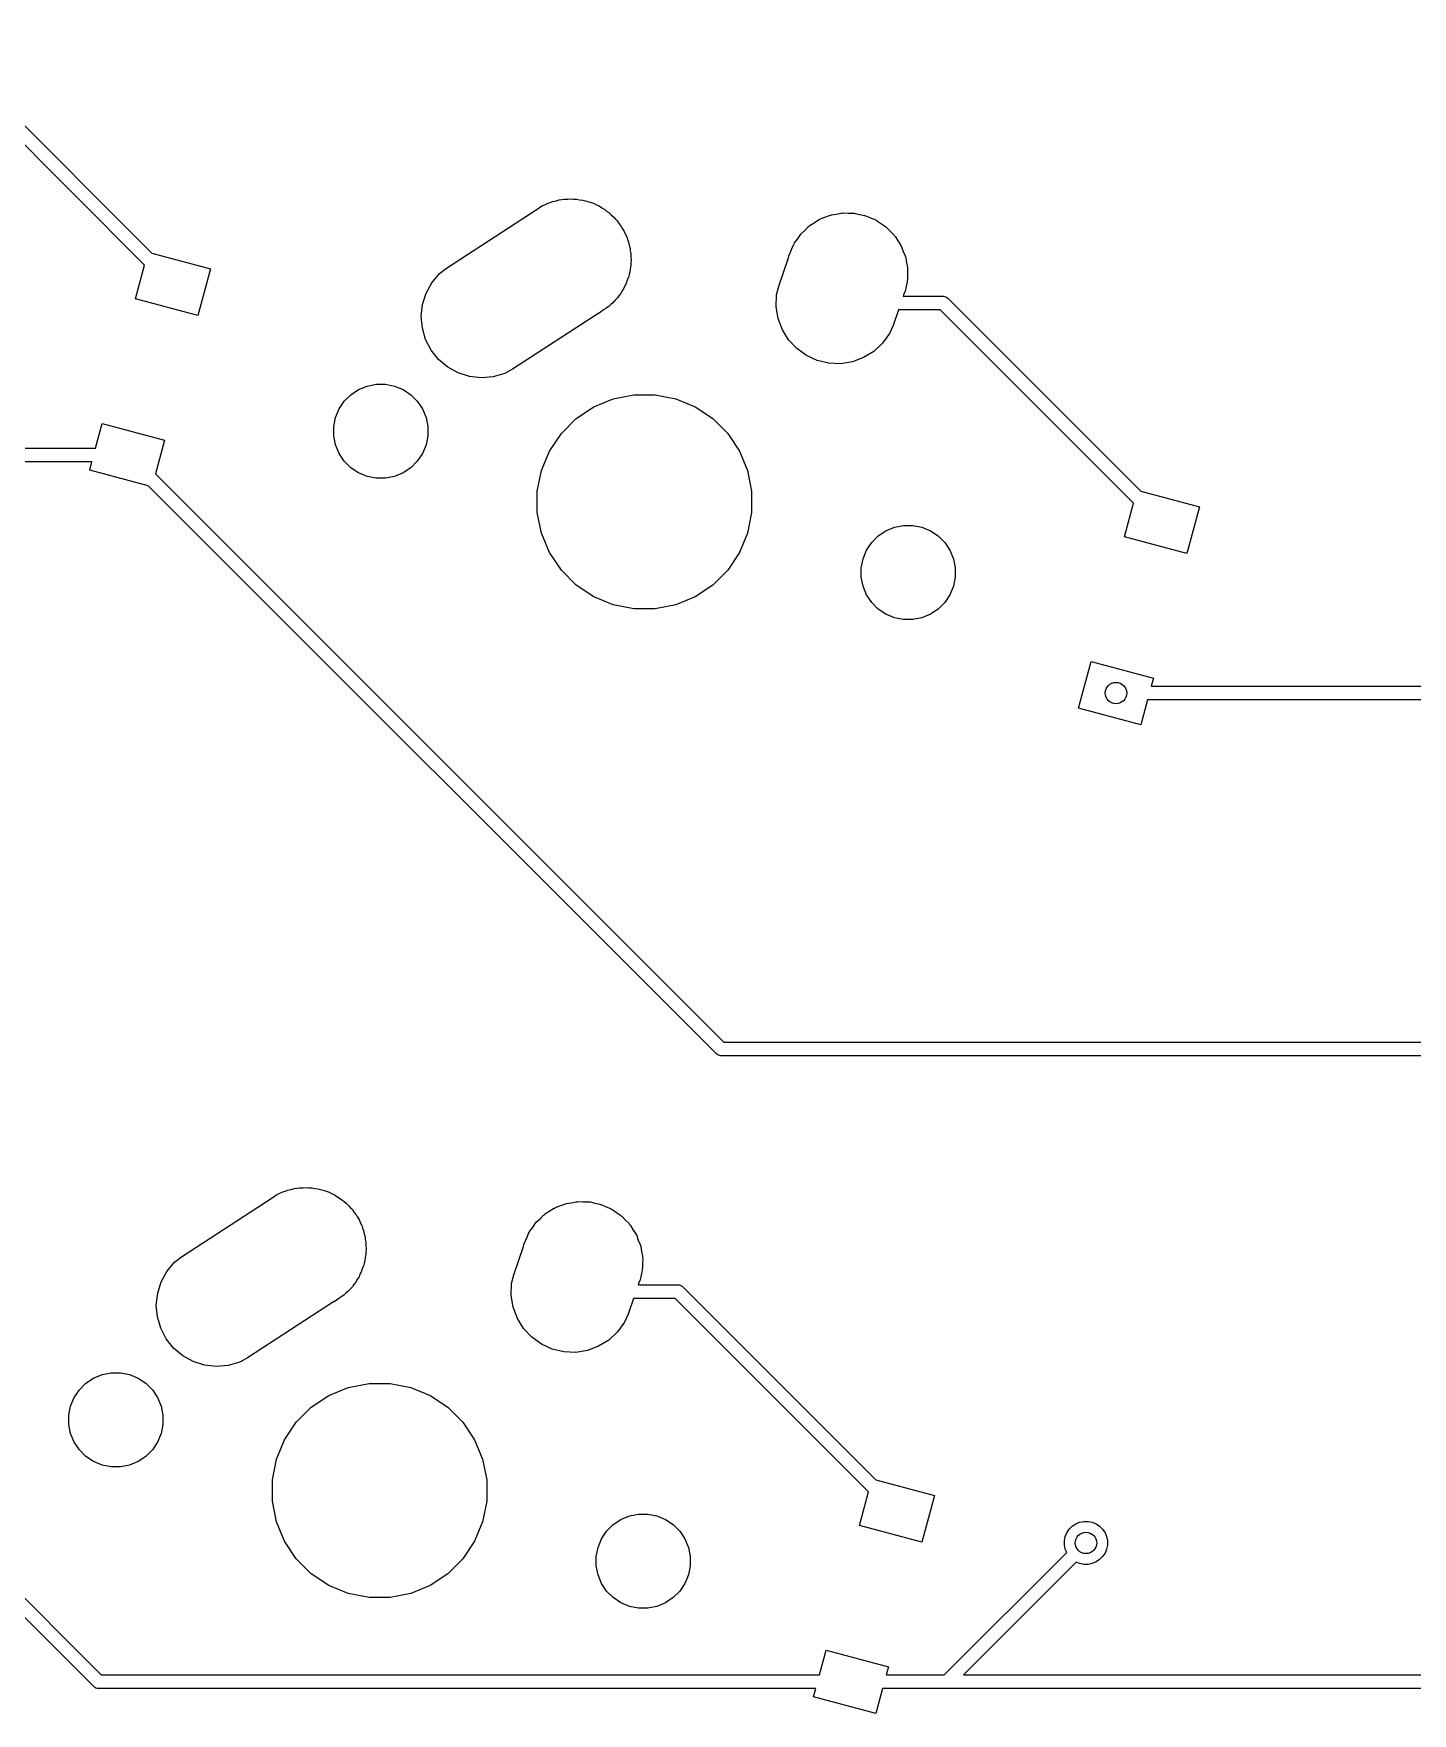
# Model space of a CAD drawing. Extents: x -26.1 to -7.5, y -7.6 to -2.3.
# Drawn here: x -15.723 to -14.713, y -7.459 to -6.228 of the extents above; entities that cross this region are included whole.
import ezdxf

# ---------------------------------------------------------------- set-up
doc = ezdxf.new("R2010")
doc.units = 0
doc.header["$MEASUREMENT"] = 0
doc.layers.add('BLACK', color=7, linetype='CONTINUOUS')

msp = doc.modelspace()

# ---------------------------------------------------------------- linework, layer by layer
at = {"layer": 'BLACK', "linetype": 'CONTINUOUS'}
for p, q in [((-15.797, -6.22801), (-15.6362, -6.38887)), ((-15.6416, -6.39763), (-15.8028, -6.23637)), ((-15.3444, -6.3517), (-15.3426, -6.35096)), ((-15.3426, -6.35096), (-15.3402, -6.35049)), ((-15.3402, -6.35049), (-15.3379, -6.34981)), ((-15.3379, -6.34981), (-15.3359, -6.34964)), ((-15.3359, -6.34964), (-15.334, -6.34926)), ((-15.334, -6.34926), (-15.3316, -6.34926)), ((-15.3316, -6.34926), (-15.3292, -6.34905)), ((-15.3292, -6.34905), (-15.3273, -6.34926)), ((-15.3273, -6.34926), (-15.3253, -6.34926)), ((-15.3253, -6.34926), (-15.3229, -6.34974)), ((-15.3229, -6.34974), (-15.3205, -6.35)), ((-15.3205, -6.35), (-15.3187, -6.35059)), ((-15.3187, -6.35059), (-15.3168, -6.35096)), ((-15.3168, -6.35096), (-15.3145, -6.3519)), ((-15.4204, -6.39981), (-15.3541, -6.35659)), ((-15.3541, -6.35659), (-15.3507, -6.3543)), ((-15.3507, -6.3543), (-15.3484, -6.35337)), ((-15.3484, -6.35337), (-15.3462, -6.35224)), ((-15.3462, -6.35224), (-15.3444, -6.3517)), ((-15.3145, -6.3519), (-15.3122, -6.35263)), ((-15.3122, -6.35263), (-15.3105, -6.35356)), ((-15.3105, -6.35356), (-15.3087, -6.3543)), ((-15.3087, -6.3543), (-15.3067, -6.35566)), ((-15.3067, -6.35566), (-15.3045, -6.35683)), ((-15.3045, -6.35683), (-15.3031, -6.35808)), ((-15.3031, -6.35808), (-15.3015, -6.35915)), ((-15.3015, -6.35915), (-15.2997, -6.36087)), ((-15.2997, -6.36087), (-15.2979, -6.36244)), ((-15.2979, -6.36244), (-15.2966, -6.36395)), ((-15.1466, -6.36386), (-15.1432, -6.36261)), ((-15.1432, -6.36261), (-15.1399, -6.36125)), ((-15.1399, -6.36125), (-15.1391, -6.36109)), ((-15.1391, -6.36109), (-15.1384, -6.36081)), ((-15.1384, -6.36081), (-15.1349, -6.36024)), ((-15.1349, -6.36024), (-15.1314, -6.35955)), ((-15.1314, -6.35955), (-15.1306, -6.35955)), ((-15.1306, -6.35955), (-15.1298, -6.35942)), ((-15.1298, -6.35942), (-15.1262, -6.35955)), ((-15.1262, -6.35955), (-15.1227, -6.35955)), ((-15.1227, -6.35955), (-15.1219, -6.3597)), ((-15.1219, -6.3597), (-15.1211, -6.35973)), ((-15.1211, -6.35973), (-15.1176, -6.36055)), ((-15.1176, -6.36055), (-15.1141, -6.36125)), ((-15.1141, -6.36125), (-15.1134, -6.36156)), ((-15.1134, -6.36156), (-15.1126, -6.36174)), ((-15.1126, -6.36174), (-15.1093, -6.36322)), ((-15.1093, -6.36322), (-15.106, -6.36459)), ((-15.2966, -6.36395), (-15.2953, -6.36532)), ((-15.2953, -6.36532), (-15.2939, -6.36735)), ((-15.2939, -6.36735), (-15.2924, -6.36925)), ((-15.2924, -6.36925), (-15.2915, -6.37097)), ((-15.2915, -6.37097), (-15.2904, -6.37257)), ((-15.2904, -6.37257), (-15.2895, -6.37483)), ((-15.2895, -6.37483), (-15.2884, -6.37699)), ((-15.1634, -6.37857), (-15.1614, -6.3756)), ((-15.1614, -6.3756), (-15.1608, -6.37503)), ((-15.1608, -6.37503), (-15.1604, -6.37438)), ((-15.1604, -6.37438), (-15.1578, -6.37195)), ((-15.1578, -6.37195), (-15.1552, -6.36944)), ((-15.1552, -6.36944), (-15.1546, -6.36899)), ((-15.1546, -6.36899), (-15.154, -6.36844)), ((-15.154, -6.36844), (-15.151, -6.36657)), ((-15.151, -6.36657), (-15.148, -6.36459)), ((-15.148, -6.36459), (-15.1473, -6.36428)), ((-15.1473, -6.36428), (-15.1466, -6.36386)), ((-15.106, -6.36459), (-15.1054, -6.36504)), ((-15.1054, -6.36504), (-15.1046, -6.36537)), ((-15.1046, -6.36537), (-15.1017, -6.36746)), ((-15.1017, -6.36746), (-15.0988, -6.36944)), ((-15.0988, -6.36944), (-15.0982, -6.37001)), ((-15.0982, -6.37001), (-15.0976, -6.37048)), ((-15.0976, -6.37048), (-15.0951, -6.37309)), ((-15.0951, -6.37309), (-15.0926, -6.3756)), ((-15.0926, -6.3756), (-15.0922, -6.37628)), ((-15.2884, -6.37699), (-15.2878, -6.37885)), ((-15.2878, -6.37885), (-15.2871, -6.38063)), ((-15.2871, -6.38063), (-15.2866, -6.38303)), ((-15.2866, -6.38303), (-15.2859, -6.38537)), ((-15.2859, -6.38537), (-15.2858, -6.38729)), ((-15.2858, -6.38729), (-15.2854, -6.38919)), ((-15.1696, -6.39092), (-15.1685, -6.38816)), ((-15.1685, -6.38816), (-15.1682, -6.3874)), ((-15.1682, -6.3874), (-15.1676, -6.38615)), ((-15.1676, -6.38615), (-15.1663, -6.38286)), ((-15.1663, -6.38286), (-15.1658, -6.38219)), ((-15.1658, -6.38219), (-15.1655, -6.38145)), ((-15.1655, -6.38145), (-15.1634, -6.37857)), ((-15.0922, -6.37628), (-15.0916, -6.37687)), ((-15.0916, -6.37687), (-15.0897, -6.3799)), ((-15.0897, -6.3799), (-15.0878, -6.38286)), ((-15.0878, -6.38286), (-15.0875, -6.3836)), ((-15.0875, -6.3836), (-15.087, -6.38429)), ((-15.087, -6.38429), (-15.0858, -6.38763)), ((-15.0858, -6.38763), (-15.0844, -6.39092)), ((-15.6482, -6.42234), (-15.6416, -6.39763)), ((-15.6362, -6.38887), (-15.5934, -6.40034)), ((-15.5934, -6.40034), (-15.6025, -6.43456)), ((-15.4255, -6.4039), (-15.4204, -6.39981)), ((-15.2859, -6.40031), (-15.2861, -6.40273)), ((-15.2854, -6.39792), (-15.2859, -6.40031)), ((-15.2854, -6.38919), (-15.2854, -6.39163)), ((-15.2854, -6.39163), (-15.2852, -6.39406)), ((-15.2852, -6.39406), (-15.2854, -6.39598)), ((-15.2854, -6.39598), (-15.2854, -6.39792)), ((-15.177, -6.41317), (-15.1699, -6.39228)), ((-15.1699, -6.39228), (-15.1696, -6.39092)), ((-15.0844, -6.39092), (-15.0843, -6.39171)), ((-15.0843, -6.39171), (-15.084, -6.39247)), ((-15.084, -6.39247), (-15.0834, -6.39598)), ((-15.0834, -6.39598), (-15.0827, -6.39948)), ((-15.0827, -6.39948), (-15.0827, -6.40028)), ((-15.0827, -6.40028), (-15.0826, -6.40108)), ((-15.4353, -6.41823), (-15.4311, -6.41058)), ((-15.4311, -6.41058), (-15.4255, -6.4039)), ((-15.2897, -6.41275), (-15.2904, -6.41453)), ((-15.2888, -6.41105), (-15.2897, -6.41275)), ((-15.288, -6.40873), (-15.2888, -6.41105)), ((-15.2871, -6.40647), (-15.288, -6.40873)), ((-15.2867, -6.40458), (-15.2871, -6.40647)), ((-15.2861, -6.40273), (-15.2867, -6.40458)), ((-15.0829, -6.4098), (-15.0837, -6.41326)), ((-15.0827, -6.4082), (-15.0829, -6.40899)), ((-15.0829, -6.40899), (-15.0829, -6.4098)), ((-15.0826, -6.40108), (-15.0827, -6.40464)), ((-15.0827, -6.40464), (-15.0827, -6.4082)), ((-15.6025, -6.43456), (-15.6482, -6.42234)), ((-15.4379, -6.42655), (-15.4353, -6.41823)), ((-15.2986, -6.42538), (-15.3001, -6.42659)), ((-15.297, -6.42351), (-15.2986, -6.42538)), ((-15.2953, -6.42179), (-15.297, -6.42351)), ((-15.2942, -6.42018), (-15.2953, -6.42179)), ((-15.293, -6.4187), (-15.2942, -6.42018)), ((-15.2918, -6.41656), (-15.293, -6.4187)), ((-15.2904, -6.41453), (-15.2918, -6.41656)), ((-15.1789, -6.42825), (-15.1786, -6.41953)), ((-15.1786, -6.41953), (-15.177, -6.41317)), ((-15.0856, -6.41952), (-15.0859, -6.42049)), ((-15.0859, -6.42049), (-15.0569, -6.42049)), ((-15.0844, -6.41676), (-15.0856, -6.41952)), ((-15.0837, -6.41326), (-15.0844, -6.41676)), ((-15.0569, -6.42049), (-15.0566, -6.42046)), ((-15.0566, -6.42046), (-15.0564, -6.42049)), ((-15.0564, -6.42049), (-15.0556, -6.42056)), ((-15.0556, -6.42056), (-15.0547, -6.42085)), ((-15.0547, -6.42085), (-15.0538, -6.42131)), ((-15.0538, -6.42131), (-15.0531, -6.42194)), ((-15.0531, -6.42194), (-15.0529, -6.42213)), ((-15.0529, -6.42213), (-14.9117, -6.5633)), ((-15.4389, -6.43522), (-15.4379, -6.42655)), ((-15.4381, -6.44391), (-15.4389, -6.43522)), ((-15.3089, -6.4329), (-15.372, -6.47402)), ((-15.3087, -6.4328), (-15.3089, -6.4329)), ((-15.3053, -6.43052), (-15.3087, -6.4328)), ((-15.3037, -6.42947), (-15.3053, -6.43052)), ((-15.3035, -6.42931), (-15.3037, -6.42947)), ((-15.3015, -6.42796), (-15.3035, -6.42931)), ((-15.3001, -6.42659), (-15.3015, -6.42796)), ((-15.1775, -6.43686), (-15.1789, -6.42825)), ((-15.1744, -6.44504), (-15.1775, -6.43686)), ((-15.0893, -6.43049), (-15.0933, -6.44193)), ((-15.0587, -6.43049), (-15.0893, -6.43049)), ((-14.9171, -6.57206), (-15.0587, -6.43049)), ((-15.4357, -6.45229), (-15.4381, -6.44391)), ((-15.1698, -6.45246), (-15.1744, -6.44504)), ((-15.096, -6.44787), (-15.1011, -6.45495)), ((-15.0933, -6.44193), (-15.096, -6.44787)), ((-15.4317, -6.46003), (-15.4357, -6.45229)), ((-15.4262, -6.46684), (-15.4317, -6.46003)), ((-15.1639, -6.45885), (-15.1698, -6.45246)), ((-15.1568, -6.46395), (-15.1639, -6.45885)), ((-15.1075, -6.46089), (-15.1149, -6.46547)), ((-15.1011, -6.45495), (-15.1075, -6.46089)), ((-15.4195, -6.47245), (-15.4262, -6.46684)), ((-15.4119, -6.47665), (-15.4195, -6.47245)), ((-15.372, -6.47402), (-15.3778, -6.47704)), ((-15.1489, -6.46758), (-15.1568, -6.46395)), ((-15.1404, -6.46959), (-15.1489, -6.46758)), ((-15.1317, -6.46991), (-15.1404, -6.46959)), ((-15.1231, -6.46852), (-15.1317, -6.46991)), ((-15.1149, -6.46547), (-15.1231, -6.46852)), ((-15.4849, -6.48885), (-15.4786, -6.48625)), ((-15.4786, -6.48625), (-15.472, -6.48493)), ((-15.472, -6.48493), (-15.4652, -6.48493)), ((-15.4652, -6.48493), (-15.4585, -6.48625)), ((-15.4585, -6.48625), (-15.4522, -6.48885)), ((-15.4036, -6.47928), (-15.4119, -6.47665)), ((-15.3949, -6.48023), (-15.4036, -6.47928)), ((-15.3862, -6.47947), (-15.3949, -6.48023)), ((-15.3778, -6.47704), (-15.3862, -6.47947)), ((-15.4991, -6.50306), (-15.4953, -6.49742)), ((-15.4953, -6.49742), (-15.4905, -6.49262)), ((-15.4905, -6.49262), (-15.4849, -6.48885)), ((-15.4522, -6.48885), (-15.4466, -6.49262)), ((-15.4466, -6.49262), (-15.4418, -6.49742)), ((-15.4418, -6.49742), (-15.438, -6.50306)), ((-15.3126, -6.50158), (-15.2983, -6.49566)), ((-15.2983, -6.49566), (-15.2831, -6.49264)), ((-15.2831, -6.49264), (-15.2676, -6.49264)), ((-15.2676, -6.49264), (-15.2525, -6.49566)), ((-15.2525, -6.49566), (-15.2382, -6.50158)), ((-15.503, -6.51599), (-15.5017, -6.50933)), ((-15.5017, -6.50933), (-15.4991, -6.50306)), ((-15.438, -6.50306), (-15.4354, -6.50933)), ((-15.4354, -6.50933), (-15.4341, -6.51599)), ((-15.3363, -6.5211), (-15.3254, -6.51017)), ((-15.3254, -6.51017), (-15.3126, -6.50158)), ((-15.2382, -6.50158), (-15.2253, -6.51017)), ((-15.2253, -6.51017), (-15.2144, -6.5211)), ((-15.6775, -6.53183), (-15.6726, -6.51361)), ((-15.6726, -6.51361), (-15.627, -6.52583)), ((-15.503, -6.52277), (-15.503, -6.51599)), ((-15.5017, -6.52943), (-15.503, -6.52277)), ((-15.4341, -6.52277), (-15.4354, -6.52943)), ((-15.4341, -6.51599), (-15.4341, -6.52277)), ((-15.3449, -6.53396), (-15.3363, -6.5211)), ((-15.2144, -6.5211), (-15.2058, -6.53396)), ((-16.1827, -6.53183), (-15.6775, -6.53183)), ((-15.627, -6.52583), (-15.6336, -6.55054)), ((-15.4991, -6.5357), (-15.5017, -6.52943)), ((-15.4953, -6.54134), (-15.4991, -6.5357)), ((-15.438, -6.5357), (-15.4418, -6.54134)), ((-15.4354, -6.52943), (-15.438, -6.5357)), ((-15.3509, -6.54824), (-15.3449, -6.53396)), ((-15.2058, -6.53396), (-15.1999, -6.54824)), ((-15.6802, -6.54183), (-16.1845, -6.54183)), ((-15.6818, -6.54783), (-15.6802, -6.54183)), ((-15.639, -6.5593), (-15.6818, -6.54783)), ((-15.4905, -6.54614), (-15.4953, -6.54134)), ((-15.4849, -6.54991), (-15.4905, -6.54614)), ((-15.4466, -6.54614), (-15.4522, -6.54991)), ((-15.4418, -6.54134), (-15.4466, -6.54614)), ((-15.3539, -6.56341), (-15.3509, -6.54824)), ((-15.1999, -6.54824), (-15.1969, -6.56341)), ((-15.2229, -6.97536), (-15.639, -6.5593)), ((-15.6336, -6.55054), (-15.2172, -6.967)), ((-15.4786, -6.5525), (-15.4849, -6.54991)), ((-15.472, -6.55383), (-15.4786, -6.5525)), ((-15.4652, -6.55383), (-15.472, -6.55383)), ((-15.4585, -6.5525), (-15.4652, -6.55383)), ((-15.4522, -6.54991), (-15.4585, -6.5525)), ((-15.3539, -6.57887), (-15.3539, -6.56341)), ((-15.1969, -6.56341), (-15.1969, -6.57887)), ((-14.9237, -6.59677), (-14.9171, -6.57206)), ((-14.9117, -6.5633), (-14.8689, -6.57477)), ((-15.3509, -6.59404), (-15.3539, -6.57887)), ((-15.1969, -6.57887), (-15.1999, -6.59404)), ((-14.8689, -6.57477), (-14.8781, -6.60899)), ((-15.3449, -6.60833), (-15.3509, -6.59404)), ((-15.1999, -6.59404), (-15.2058, -6.60833)), ((-15.1089, -6.60095), (-15.1041, -6.59615)), ((-15.1041, -6.59615), (-15.0985, -6.59238)), ((-15.0985, -6.59238), (-15.0922, -6.58978)), ((-15.0922, -6.58978), (-15.0856, -6.58846)), ((-15.0856, -6.58846), (-15.0788, -6.58846)), ((-15.0788, -6.58846), (-15.0721, -6.58978)), ((-15.0721, -6.58978), (-15.0659, -6.59238)), ((-15.0659, -6.59238), (-15.0602, -6.59615)), ((-15.0602, -6.59615), (-15.0554, -6.60095)), ((-14.8781, -6.60899), (-14.9237, -6.59677)), ((-15.3363, -6.62118), (-15.3449, -6.60833)), ((-15.2058, -6.60833), (-15.2144, -6.62118)), ((-15.1153, -6.61286), (-15.1127, -6.60659)), ((-15.1127, -6.60659), (-15.1089, -6.60095)), ((-15.0554, -6.60095), (-15.0517, -6.60659)), ((-15.0517, -6.60659), (-15.0491, -6.61286)), ((-15.3254, -6.63212), (-15.3363, -6.62118)), ((-15.2144, -6.62118), (-15.2253, -6.63212)), ((-15.1166, -6.61951), (-15.1153, -6.61286)), ((-15.1166, -6.6263), (-15.1166, -6.61951)), ((-15.0491, -6.61286), (-15.0477, -6.61951)), ((-15.0477, -6.61951), (-15.0477, -6.6263)), ((-15.3126, -6.64071), (-15.3254, -6.63212)), ((-15.2253, -6.63212), (-15.2382, -6.64071)), ((-15.1153, -6.63295), (-15.1166, -6.6263)), ((-15.1127, -6.63922), (-15.1153, -6.63295)), ((-15.0491, -6.63295), (-15.0517, -6.63922)), ((-15.0477, -6.6263), (-15.0491, -6.63295)), ((-15.2983, -6.64663), (-15.3126, -6.64071)), ((-15.2831, -6.64964), (-15.2983, -6.64663)), ((-15.2525, -6.64663), (-15.2676, -6.64964)), ((-15.2382, -6.64071), (-15.2525, -6.64663)), ((-15.1089, -6.64487), (-15.1127, -6.63922)), ((-15.1041, -6.64966), (-15.1089, -6.64487)), ((-15.0554, -6.64487), (-15.0602, -6.64966)), ((-15.0517, -6.63922), (-15.0554, -6.64487)), ((-15.2676, -6.64964), (-15.2831, -6.64964)), ((-15.0985, -6.65343), (-15.1041, -6.64966)), ((-15.0922, -6.65603), (-15.0985, -6.65343)), ((-15.0856, -6.65735), (-15.0922, -6.65603)), ((-15.0788, -6.65735), (-15.0856, -6.65735)), ((-15.0721, -6.65603), (-15.0788, -6.65735)), ((-15.0659, -6.65343), (-15.0721, -6.65603)), ((-15.0602, -6.64966), (-15.0659, -6.65343)), ((-14.9574, -6.72226), (-14.9482, -6.68803)), ((-14.9482, -6.68803), (-14.9026, -6.70026)), ((-14.9026, -6.70026), (-14.9042, -6.70626)), ((-14.9042, -6.70626), (-14.5157, -6.70626)), ((-14.9068, -6.71626), (-14.9117, -6.73449)), ((-14.5175, -6.71626), (-14.9068, -6.71626)), ((-14.9117, -6.73449), (-14.9574, -6.72226)), ((-15.2172, -6.967), (-14.2086, -6.967)), ((-15.2228, -6.97555), (-15.2229, -6.97536)), ((-15.222, -6.97618), (-15.2228, -6.97555)), ((-15.2212, -6.97664), (-15.222, -6.97618)), ((-15.2202, -6.97693), (-15.2212, -6.97664)), ((-15.2195, -6.977), (-15.2202, -6.97693)), ((-15.2192, -6.97702), (-15.2195, -6.977)), ((-15.2195, -6.977), (-15.2195, -6.977)), ((-15.219, -6.977), (-15.2192, -6.97702)), ((-14.2068, -6.977), (-15.219, -6.977)), ((-15.5425, -7.07781), (-15.5404, -7.07669)), ((-15.5404, -7.07669), (-15.5385, -7.07615)), ((-15.5385, -7.07615), (-15.5367, -7.07541)), ((-15.5367, -7.07541), (-15.5343, -7.07493)), ((-15.5343, -7.07493), (-15.532, -7.07425)), ((-15.532, -7.07425), (-15.5301, -7.07408)), ((-15.5301, -7.07408), (-15.5282, -7.07371)), ((-15.5282, -7.07371), (-15.5257, -7.07371)), ((-15.5257, -7.07371), (-15.5233, -7.0735)), ((-15.5233, -7.0735), (-15.5214, -7.07371)), ((-15.5214, -7.07371), (-15.5194, -7.07371)), ((-15.5194, -7.07371), (-15.517, -7.07418)), ((-15.517, -7.07418), (-15.5146, -7.07445)), ((-15.5146, -7.07445), (-15.5128, -7.07503)), ((-15.5128, -7.07503), (-15.5109, -7.07541)), ((-15.5109, -7.07541), (-15.5086, -7.07634)), ((-15.5086, -7.07634), (-15.5063, -7.07708)), ((-15.5063, -7.07708), (-15.5046, -7.07801)), ((-15.6145, -7.12426), (-15.5482, -7.08103)), ((-15.5482, -7.08103), (-15.5448, -7.07875)), ((-15.5448, -7.07875), (-15.5425, -7.07781)), ((-15.5046, -7.07801), (-15.5028, -7.07875)), ((-15.5028, -7.07875), (-15.5008, -7.0801)), ((-15.5008, -7.0801), (-15.4987, -7.08128)), ((-15.4987, -7.08128), (-15.4972, -7.08252)), ((-15.4972, -7.08252), (-15.4956, -7.08359)), ((-15.4956, -7.08359), (-15.4938, -7.08532)), ((-15.4938, -7.08532), (-15.492, -7.08689)), ((-15.492, -7.08689), (-15.4908, -7.0884)), ((-15.4908, -7.0884), (-15.4894, -7.08976)), ((-15.4894, -7.08976), (-15.488, -7.09179)), ((-15.3451, -7.09101), (-15.3421, -7.08903)), ((-15.3421, -7.08903), (-15.3414, -7.08872)), ((-15.3414, -7.08872), (-15.3407, -7.0883)), ((-15.3407, -7.0883), (-15.3373, -7.08706)), ((-15.3373, -7.08706), (-15.334, -7.08569)), ((-15.334, -7.08569), (-15.3333, -7.08554)), ((-15.3333, -7.08554), (-15.3325, -7.08526)), ((-15.3325, -7.08526), (-15.329, -7.08469)), ((-15.329, -7.08469), (-15.3255, -7.08399)), ((-15.3255, -7.08399), (-15.3247, -7.08399)), ((-15.3247, -7.08399), (-15.3239, -7.08386)), ((-15.3239, -7.08386), (-15.3203, -7.08399)), ((-15.3203, -7.08399), (-15.3168, -7.08399)), ((-15.3168, -7.08399), (-15.316, -7.08415)), ((-15.316, -7.08415), (-15.3152, -7.08418)), ((-15.3152, -7.08418), (-15.3117, -7.085)), ((-15.3117, -7.085), (-15.3082, -7.08569)), ((-15.3082, -7.08569), (-15.3075, -7.086)), ((-15.3075, -7.086), (-15.3067, -7.08619)), ((-15.3067, -7.08619), (-15.3034, -7.08767)), ((-15.3034, -7.08767), (-15.3002, -7.08903)), ((-15.3002, -7.08903), (-15.2995, -7.08948)), ((-15.2995, -7.08948), (-15.2987, -7.08982)), ((-15.2987, -7.08982), (-15.2959, -7.0919)), ((-15.488, -7.09179), (-15.4865, -7.09369)), ((-15.4865, -7.09369), (-15.4856, -7.09541)), ((-15.4856, -7.09541), (-15.4845, -7.09702)), ((-15.4845, -7.09702), (-15.4836, -7.09927)), ((-15.4836, -7.09927), (-15.4825, -7.10143)), ((-15.4825, -7.10143), (-15.482, -7.10329)), ((-15.3575, -7.10301), (-15.3555, -7.10005)), ((-15.3555, -7.10005), (-15.355, -7.09948)), ((-15.355, -7.09948), (-15.3545, -7.09882)), ((-15.3545, -7.09882), (-15.3519, -7.0964)), ((-15.3519, -7.0964), (-15.3494, -7.09388)), ((-15.3494, -7.09388), (-15.3487, -7.09343)), ((-15.3487, -7.09343), (-15.3481, -7.09288)), ((-15.3481, -7.09288), (-15.3451, -7.09101)), ((-15.2959, -7.0919), (-15.2929, -7.09388)), ((-15.2929, -7.09388), (-15.2923, -7.09445)), ((-15.2923, -7.09445), (-15.2917, -7.09492)), ((-15.2917, -7.09492), (-15.2892, -7.09753)), ((-15.2892, -7.09753), (-15.2867, -7.10005)), ((-15.2867, -7.10005), (-15.2863, -7.10072)), ((-15.2863, -7.10072), (-15.2857, -7.10131)), ((-15.2857, -7.10131), (-15.2839, -7.10434)), ((-15.482, -7.10329), (-15.4812, -7.10508)), ((-15.4812, -7.10508), (-15.4807, -7.10747)), ((-15.4807, -7.10747), (-15.4801, -7.10981)), ((-15.4801, -7.10981), (-15.4799, -7.11174)), ((-15.4799, -7.11174), (-15.4795, -7.11364)), ((-15.4795, -7.11364), (-15.4795, -7.11607)), ((-15.3637, -7.11536), (-15.3626, -7.1126)), ((-15.3626, -7.1126), (-15.3623, -7.11185)), ((-15.3623, -7.11185), (-15.3617, -7.11059)), ((-15.3617, -7.11059), (-15.3604, -7.1073)), ((-15.3604, -7.1073), (-15.3599, -7.10663)), ((-15.3599, -7.10663), (-15.3596, -7.1059)), ((-15.3596, -7.1059), (-15.3575, -7.10301)), ((-15.2839, -7.10434), (-15.2819, -7.1073)), ((-15.2819, -7.1073), (-15.2816, -7.10805)), ((-15.2816, -7.10805), (-15.2811, -7.10873)), ((-15.2811, -7.10873), (-15.2799, -7.11207)), ((-15.2799, -7.11207), (-15.2785, -7.11536)), ((-15.6196, -7.12835), (-15.6145, -7.12426)), ((-15.48, -7.12475), (-15.4802, -7.12718)), ((-15.4795, -7.12236), (-15.48, -7.12475)), ((-15.4795, -7.11607), (-15.4793, -7.1185)), ((-15.4793, -7.1185), (-15.4795, -7.12043)), ((-15.4795, -7.12043), (-15.4795, -7.12236)), ((-15.3712, -7.13761), (-15.364, -7.11672)), ((-15.364, -7.11672), (-15.3637, -7.11536)), ((-15.2785, -7.11536), (-15.2784, -7.11616)), ((-15.2784, -7.11616), (-15.2781, -7.11691)), ((-15.2781, -7.11691), (-15.2775, -7.12043)), ((-15.2775, -7.12043), (-15.2768, -7.12392)), ((-15.2768, -7.12392), (-15.2768, -7.12473)), ((-15.2768, -7.12473), (-15.2767, -7.12552)), ((-15.2767, -7.12552), (-15.2768, -7.12908)), ((-15.6294, -7.14267), (-15.6252, -7.13503)), ((-15.6252, -7.13503), (-15.6196, -7.12835)), ((-15.4845, -7.13898), (-15.4859, -7.141)), ((-15.4838, -7.13719), (-15.4845, -7.13898)), ((-15.4829, -7.1355), (-15.4838, -7.13719)), ((-15.4821, -7.13317), (-15.4829, -7.1355)), ((-15.4812, -7.13092), (-15.4821, -7.13317)), ((-15.4808, -7.12902), (-15.4812, -7.13092)), ((-15.4802, -7.12718), (-15.4808, -7.12902)), ((-15.3727, -7.14397), (-15.3712, -7.13761)), ((-15.2778, -7.13771), (-15.2785, -7.1412)), ((-15.277, -7.13424), (-15.2778, -7.13771)), ((-15.2768, -7.13265), (-15.277, -7.13344)), ((-15.277, -7.13344), (-15.277, -7.13424)), ((-15.2768, -7.12908), (-15.2768, -7.13265)), ((-15.633, -7.15967), (-15.632, -7.15099)), ((-15.632, -7.15099), (-15.6294, -7.14267)), ((-15.4942, -7.15103), (-15.4956, -7.1524)), ((-15.4927, -7.14982), (-15.4942, -7.15103)), ((-15.4911, -7.14796), (-15.4927, -7.14982)), ((-15.4894, -7.14623), (-15.4911, -7.14796)), ((-15.4883, -7.14462), (-15.4894, -7.14623)), ((-15.4871, -7.14314), (-15.4883, -7.14462)), ((-15.4859, -7.141), (-15.4871, -7.14314)), ((-15.373, -7.15269), (-15.3727, -7.14397)), ((-15.2797, -7.14396), (-15.28, -7.14493)), ((-15.28, -7.14493), (-15.251, -7.14493)), ((-15.2785, -7.1412), (-15.2797, -7.14396)), ((-15.251, -7.14493), (-15.2507, -7.14491)), ((-15.2507, -7.14491), (-15.2505, -7.14493)), ((-15.2505, -7.14493), (-15.2498, -7.145)), ((-15.2498, -7.145), (-15.2488, -7.14529)), ((-15.2488, -7.14529), (-15.2479, -7.14575)), ((-15.2479, -7.14575), (-15.2472, -7.14638)), ((-15.2472, -7.14638), (-15.247, -7.14657)), ((-15.247, -7.14657), (-15.1058, -7.28774)), ((-15.6322, -7.16836), (-15.633, -7.15967)), ((-15.5031, -7.15735), (-15.5661, -7.19846)), ((-15.5028, -7.15725), (-15.5031, -7.15735)), ((-15.4994, -7.15497), (-15.5028, -7.15725)), ((-15.4978, -7.15391), (-15.4994, -7.15497)), ((-15.4976, -7.15376), (-15.4978, -7.15391)), ((-15.4956, -7.1524), (-15.4976, -7.15376)), ((-15.3716, -7.1613), (-15.373, -7.15269)), ((-15.3685, -7.16948), (-15.3716, -7.1613)), ((-15.2834, -7.15493), (-15.2874, -7.16637)), ((-15.2528, -7.15493), (-15.2834, -7.15493)), ((-15.1112, -7.2965), (-15.2528, -7.15493)), ((-15.6298, -7.17673), (-15.6322, -7.16836)), ((-15.364, -7.1769), (-15.3685, -7.16948)), ((-15.2901, -7.17232), (-15.2952, -7.17939)), ((-15.2874, -7.16637), (-15.2901, -7.17232)), ((-15.6258, -7.18448), (-15.6298, -7.17673)), ((-15.6203, -7.19128), (-15.6258, -7.18448)), ((-15.358, -7.18329), (-15.364, -7.1769)), ((-15.3509, -7.1884), (-15.358, -7.18329)), ((-15.343, -7.19203), (-15.3509, -7.1884)), ((-15.3016, -7.18533), (-15.309, -7.18991)), ((-15.2952, -7.17939), (-15.3016, -7.18533)), ((-15.6136, -7.19689), (-15.6203, -7.19128)), ((-15.606, -7.20109), (-15.6136, -7.19689)), ((-15.5661, -7.19846), (-15.5719, -7.20148)), ((-15.3345, -7.19404), (-15.343, -7.19203)), ((-15.3258, -7.19435), (-15.3345, -7.19404)), ((-15.3172, -7.19296), (-15.3258, -7.19435)), ((-15.309, -7.18991), (-15.3172, -7.19296)), ((-15.679, -7.21329), (-15.6727, -7.2107)), ((-15.6727, -7.2107), (-15.6661, -7.20937)), ((-15.6661, -7.20937), (-15.6593, -7.20937)), ((-15.6593, -7.20937), (-15.6526, -7.2107)), ((-15.6526, -7.2107), (-15.6464, -7.21329)), ((-15.5977, -7.20372), (-15.606, -7.20109)), ((-15.589, -7.20467), (-15.5977, -7.20372)), ((-15.5803, -7.20392), (-15.589, -7.20467)), ((-15.5719, -7.20148), (-15.5803, -7.20392)), ((-15.6932, -7.2275), (-15.6894, -7.22186)), ((-15.6894, -7.22186), (-15.6846, -7.21706)), ((-15.6846, -7.21706), (-15.679, -7.21329)), ((-15.6464, -7.21329), (-15.6407, -7.21706)), ((-15.6407, -7.21706), (-15.6359, -7.22186)), ((-15.6359, -7.22186), (-15.6321, -7.2275)), ((-15.5067, -7.22602), (-15.4924, -7.2201)), ((-15.4924, -7.2201), (-15.4772, -7.21709)), ((-15.4772, -7.21709), (-15.4618, -7.21709)), ((-15.4618, -7.21709), (-15.4466, -7.2201)), ((-15.4466, -7.2201), (-15.4323, -7.22602)), ((-15.6971, -7.24043), (-15.6958, -7.23377)), ((-15.6958, -7.23377), (-15.6932, -7.2275)), ((-15.6321, -7.2275), (-15.6295, -7.23377)), ((-15.6295, -7.23377), (-15.6282, -7.24043)), ((-15.5305, -7.24555), (-15.5195, -7.23461)), ((-15.5195, -7.23461), (-15.5067, -7.22602)), ((-15.4323, -7.22602), (-15.4194, -7.23461)), ((-15.4194, -7.23461), (-15.4085, -7.24555)), ((-15.6971, -7.24722), (-15.6971, -7.24043)), ((-15.6958, -7.25387), (-15.6971, -7.24722)), ((-15.6282, -7.24722), (-15.6295, -7.25387)), ((-15.6282, -7.24043), (-15.6282, -7.24722)), ((-15.5391, -7.2584), (-15.5305, -7.24555)), ((-15.4085, -7.24555), (-15.3999, -7.2584)), ((-15.6932, -7.26014), (-15.6958, -7.25387)), ((-15.6894, -7.26578), (-15.6932, -7.26014)), ((-15.6321, -7.26014), (-15.6359, -7.26578)), ((-15.6295, -7.25387), (-15.6321, -7.26014)), ((-15.545, -7.27269), (-15.5391, -7.2584)), ((-15.3999, -7.2584), (-15.394, -7.27269)), ((-15.6846, -7.27058), (-15.6894, -7.26578)), ((-15.679, -7.27435), (-15.6846, -7.27058)), ((-15.6727, -7.27695), (-15.679, -7.27435)), ((-15.6464, -7.27435), (-15.6526, -7.27695)), ((-15.6407, -7.27058), (-15.6464, -7.27435)), ((-15.6359, -7.26578), (-15.6407, -7.27058)), ((-15.548, -7.28785), (-15.545, -7.27269)), ((-15.394, -7.27269), (-15.391, -7.28785)), ((-15.679, -7.43907), (-15.8343, -7.28381)), ((-15.8289, -7.27505), (-15.6733, -7.43071)), ((-15.6661, -7.27827), (-15.6727, -7.27695)), ((-15.6593, -7.27827), (-15.6661, -7.27827)), ((-15.6526, -7.27695), (-15.6593, -7.27827)), ((-15.548, -7.30332), (-15.548, -7.28785)), ((-15.391, -7.28785), (-15.391, -7.30332)), ((-15.1179, -7.32121), (-15.1112, -7.2965)), ((-15.1058, -7.28774), (-15.063, -7.29921)), ((-15.063, -7.29921), (-15.0722, -7.33344)), ((-15.545, -7.31848), (-15.548, -7.30332)), ((-15.391, -7.30332), (-15.394, -7.31848)), ((-15.5391, -7.33277), (-15.545, -7.31848)), ((-15.394, -7.31848), (-15.3999, -7.33277)), ((-15.3031, -7.32539), (-15.2983, -7.32059)), ((-15.2983, -7.32059), (-15.2926, -7.31682)), ((-15.2926, -7.31682), (-15.2863, -7.31423)), ((-15.2863, -7.31423), (-15.2797, -7.3129)), ((-15.2797, -7.3129), (-15.2729, -7.3129)), ((-15.2729, -7.3129), (-15.2663, -7.31423)), ((-15.2663, -7.31423), (-15.26, -7.31682)), ((-15.26, -7.31682), (-15.2543, -7.32059)), ((-15.2543, -7.32059), (-15.2495, -7.32539)), ((-15.0722, -7.33344), (-15.1179, -7.32121)), ((-14.966, -7.32654), (-14.9642, -7.32396)), ((-14.9642, -7.32396), (-14.962, -7.32177)), ((-14.962, -7.32177), (-14.9595, -7.32004)), ((-14.9595, -7.32004), (-14.9566, -7.31886)), ((-14.9566, -7.31886), (-14.9536, -7.31825)), ((-14.9536, -7.31825), (-14.9504, -7.31825)), ((-14.9504, -7.31825), (-14.9474, -7.31886)), ((-14.9474, -7.31886), (-14.9445, -7.32004)), ((-14.9445, -7.32004), (-14.942, -7.32177)), ((-14.942, -7.32177), (-14.9398, -7.32396)), ((-14.9398, -7.32396), (-14.938, -7.32654)), ((-15.5305, -7.34563), (-15.5391, -7.33277)), ((-15.3999, -7.33277), (-15.4085, -7.34563)), ((-15.3094, -7.3373), (-15.3068, -7.33103)), ((-15.3068, -7.33103), (-15.3031, -7.32539)), ((-15.2495, -7.32539), (-15.2458, -7.33103)), ((-15.2458, -7.33103), (-15.2432, -7.3373)), ((-14.9677, -7.33245), (-14.9671, -7.32941)), ((-14.9677, -7.33555), (-14.9677, -7.33245)), ((-14.9671, -7.33859), (-14.9677, -7.33555)), ((-14.9671, -7.32941), (-14.966, -7.32654)), ((-14.938, -7.32654), (-14.9369, -7.32941)), ((-14.9369, -7.32941), (-14.9363, -7.33245)), ((-14.9363, -7.33555), (-14.9369, -7.33859)), ((-14.9363, -7.33245), (-14.9363, -7.33555)), ((-15.5195, -7.35656), (-15.5305, -7.34563)), ((-15.4085, -7.34563), (-15.4194, -7.35656)), ((-15.3108, -7.34396), (-15.3094, -7.3373)), ((-15.3108, -7.35074), (-15.3108, -7.34396)), ((-15.2432, -7.3373), (-15.2419, -7.34396)), ((-15.2419, -7.34396), (-15.2419, -7.35074)), ((-15.0558, -7.43071), (-14.9661, -7.34105)), ((-14.9591, -7.34812), (-15.0416, -7.43071)), ((-14.9661, -7.34105), (-14.9671, -7.33859)), ((-14.9566, -7.34914), (-14.9591, -7.34812)), ((-14.9445, -7.34796), (-14.9474, -7.34914)), ((-14.942, -7.34623), (-14.9445, -7.34796)), ((-14.9398, -7.34404), (-14.942, -7.34623)), ((-14.938, -7.34146), (-14.9398, -7.34404)), ((-14.9369, -7.33859), (-14.938, -7.34146)), ((-15.5067, -7.36515), (-15.5195, -7.35656)), ((-15.4194, -7.35656), (-15.4323, -7.36515)), ((-15.3094, -7.3574), (-15.3108, -7.35074)), ((-15.3068, -7.36367), (-15.3094, -7.3574)), ((-15.2432, -7.3574), (-15.2458, -7.36367)), ((-15.2419, -7.35074), (-15.2432, -7.3574)), ((-14.9536, -7.34975), (-14.9566, -7.34914)), ((-14.9504, -7.34975), (-14.9536, -7.34975)), ((-14.9474, -7.34914), (-14.9504, -7.34975)), ((-15.4924, -7.37107), (-15.5067, -7.36515)), ((-15.4772, -7.37409), (-15.4924, -7.37107)), ((-15.4466, -7.37107), (-15.4618, -7.37409)), ((-15.4323, -7.36515), (-15.4466, -7.37107)), ((-15.3031, -7.36931), (-15.3068, -7.36367)), ((-15.2983, -7.37411), (-15.3031, -7.36931)), ((-15.2495, -7.36931), (-15.2543, -7.37411)), ((-15.2458, -7.36367), (-15.2495, -7.36931)), ((-15.4618, -7.37409), (-15.4772, -7.37409)), ((-15.2926, -7.37788), (-15.2983, -7.37411)), ((-15.2863, -7.38048), (-15.2926, -7.37788)), ((-15.2797, -7.3818), (-15.2863, -7.38048)), ((-15.2729, -7.3818), (-15.2797, -7.3818)), ((-15.2663, -7.38048), (-15.2729, -7.3818)), ((-15.26, -7.37788), (-15.2663, -7.38048)), ((-15.2543, -7.37411), (-15.26, -7.37788)), ((-15.1472, -7.43071), (-15.1423, -7.41248)), ((-15.1423, -7.41248), (-15.0967, -7.42471)), ((-15.6733, -7.43071), (-15.1472, -7.43071)), ((-15.0967, -7.42471), (-15.0983, -7.43071)), ((-15.0983, -7.43071), (-15.0558, -7.43071)), ((-15.0416, -7.43071), (-14.3205, -7.43071)), ((-15.6789, -7.43926), (-15.679, -7.43907)), ((-15.6781, -7.43988), (-15.6789, -7.43926)), ((-15.6773, -7.44035), (-15.6781, -7.43988)), ((-15.6763, -7.44063), (-15.6773, -7.44035)), ((-15.6753, -7.44073), (-15.6763, -7.44063)), ((-15.6751, -7.44071), (-15.6753, -7.44073)), ((-15.1499, -7.44071), (-15.6751, -7.44071)), ((-15.1515, -7.4467), (-15.1499, -7.44071)), ((-15.1058, -7.45893), (-15.1515, -7.4467)), ((-15.101, -7.44071), (-15.1058, -7.45893)), ((-15.054, -7.44071), (-15.101, -7.44071)), ((-15.0537, -7.44073), (-15.054, -7.44071)), ((-15.0535, -7.44071), (-15.0537, -7.44073)), ((-14.3223, -7.44071), (-15.0535, -7.44071))]:
    msp.add_line(p, q, dxfattribs=at)
at = {"layer": 'BLACK'}
for centre in [(-14.93, -6.71126), (-14.952, -7.334)]:
    msp.add_circle(centre, 0.00787, dxfattribs=at)

doc.saveas('drawing.dxf')
